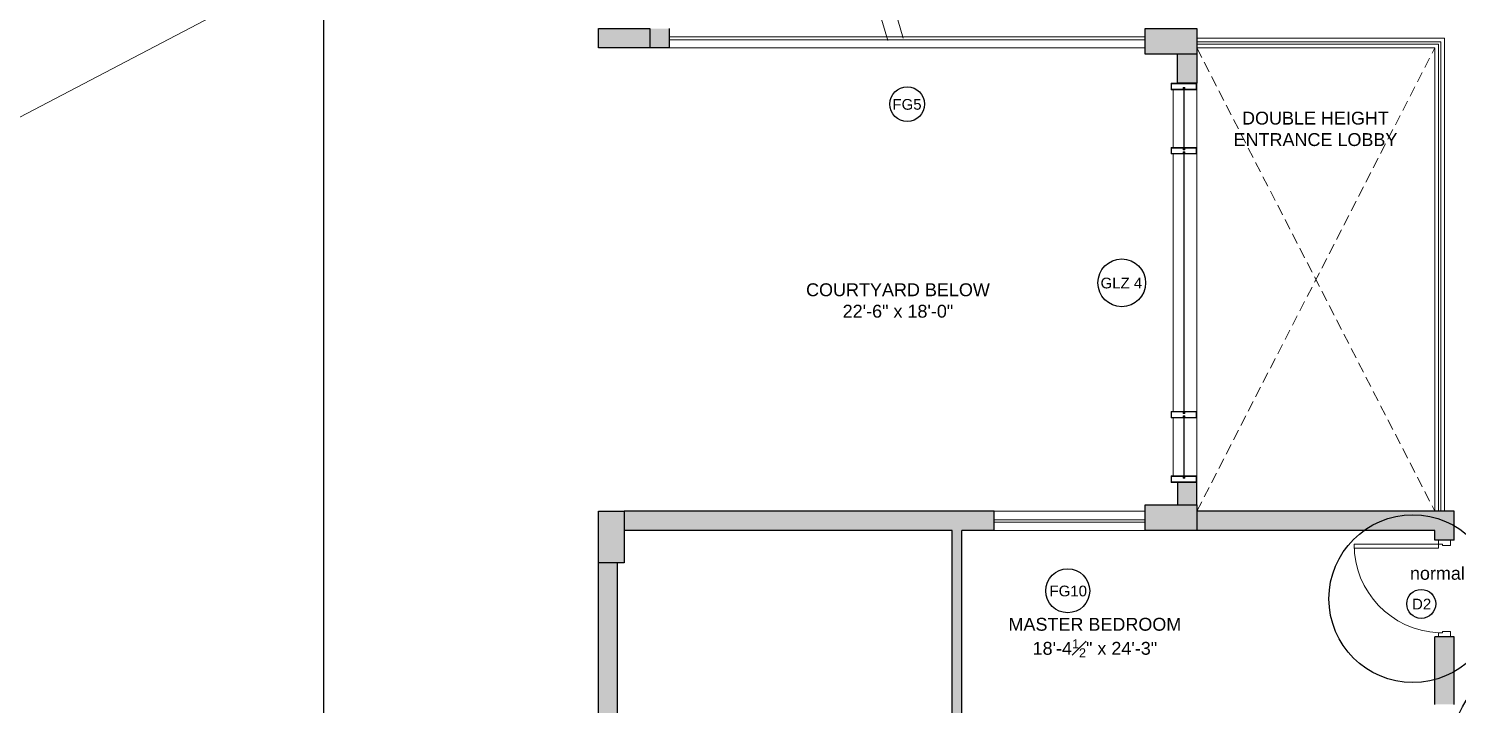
# Model space of a CAD drawing. Header units: inches. Extents: x 211391 to 214260, y -106888 to -102532.
# Drawn here: x 212864 to 213530, y -106433 to -106118 of the extents above; entities that cross this region are included whole.
import ezdxf

# ---------------------------------------------------------------- set-up
doc = ezdxf.new("R2010")
doc.units = ezdxf.units.IN
doc.header["$MEASUREMENT"] = 0
doc.linetypes.add('0226--P-00-GA 18.02.10$0$DASH', pattern=[0.35, 0.25, -0.1])
doc.linetypes.add('HIDDEN', pattern=[0.375, 0.25, -0.125])
doc.layers.get('0').update_dxf_attribs({"color": 4})
for name, color, linetype, lineweight in [('BEAM', 90, '0226--P-00-GA 18.02.10$0$DASH', 25), ('DIM', 1, 'Continuous', 9), ('DOOR', 2, 'Continuous', 9), ('GLASS', 4, 'Continuous', 18), ('HATCH', 251, 'Continuous', 13), ('HIDDEN', 8, 'Continuous', 13), ('m.s.', 250, 'Continuous', 13), ('STEPS', 2, 'Continuous', 18), ('TEXT', 3, 'Continuous', 9), ('WALL', 5, 'Continuous', 25), ('window', 1, 'Continuous', 18)]:
    doc.layers.add(name, color=color, linetype=linetype, lineweight=lineweight)
doc.layers.add('COLUMN', color=6, linetype='Continuous')
doc.layers.add('DOOR GLAZING NUMBER', color=1, linetype='Continuous', lineweight=5, plot=False)
doc.layers.get('BEAM').off()
doc.styles.add('STYLE1', font='arial.ttf', dxfattribs={"height": 8})
pattern_1 = [(45, (0, 0), (-0.08838834765, 0.08838834765), [])]
pattern_2 = [(45, (123, 0), (-0.08838834765, 0.08838834765), [])]

# ---------------------------------------------------------------- blocks, each defined once
blk = doc.blocks.new('*U5')
at = {"layer": 'DOOR'}
for points in [[(1.5, -4.54), (1.5, -3.04), (2, -3.04), (2, -0.04), (0, -0.04), (0, -4.54)], [(34.5, -4.54), (34.5, -3.04), (34, -3.04), (34, -0.04), (36, -0.04), (36, -4.54)]]:
    blk.add_lwpolyline(points, close=True, dxfattribs=at)
blk.add_lwpolyline([(34.5, -4.54, -0.400224), (1.5, -36.04), (1.5, -4.54), (3, -4.54), (3, -36.01)], format="xyb", dxfattribs=at)
blk = doc.blocks.new('79')
at = {"layer": 'COLUMN', "ltscale": 20, "true_color": 0xdd22ba}
h = blk.add_hatch(color=212, dxfattribs=at)
h.dxf.hatch_style = 1
h.paths.add_polyline_path([(213129.89, -104269.04), (213153.89, -104269.04), (213153.89, -104260.04), (213129.89, -104260.04)])
h = blk.add_hatch(color=212, dxfattribs=at)
h.dxf.hatch_style = 1
h.paths.add_polyline_path([(213384.89, -104272.04), (213408.89, -104272.04), (213408.89, -104260.04), (213384.89, -104260.04)])
h = blk.add_hatch(color=212, dxfattribs=at)
h.dxf.hatch_style = 1
h.paths.add_polyline_path([(213384.89, -104494.04), (213408.89, -104494.04), (213408.89, -104482.04), (213384.89, -104482.04)])
h = blk.add_hatch(color=212, dxfattribs=at)
h.dxf.hatch_style = 1
h.paths.add_polyline_path([(213129.89, -104485.04), (213129.89, -104509.04), (213141.89, -104509.04), (213141.89, -104485.04)])
at = {"layer": 'COLUMN', "ltscale": 20}
for points in [[(213153.89, -104269.04), (213129.89, -104269.04), (213129.89, -104260.04), (213153.89, -104260.04)], [(213408.89, -104272.04), (213384.89, -104272.04), (213384.89, -104260.04), (213408.89, -104260.04)], [(213408.89, -104494.04), (213384.89, -104494.04), (213384.89, -104482.04), (213408.89, -104482.04)], [(213129.89, -104509.04), (213129.89, -104485.04), (213141.89, -104485.04), (213141.89, -104509.04)]]:
    blk.add_lwpolyline(points, close=True, dxfattribs=at)
blk = doc.blocks.new('e57ik')
at = {"layer": 'm.s.', "ltscale": 15}
h = blk.add_hatch(dxfattribs=at)
h.set_pattern_fill('ANSI31', color=256)
h.set_pattern_definition([(45, (-434.42776, 41.17161), (-0.08838834765, 0.08838834765), [])])
h.paths.add_polyline_path([(210010.52, -105167.4), (210011.27, -105167.4), (210011.27, -105172.77), (210008.77, -105172.77), (210008.77, -105161.27), (210011.27, -105161.27), (210011.27, -105166.64), (210010.52, -105166.64)], flags=16)
h.paths.add_polyline_path([(210010.77, -105167.15), (210011.52, -105167.15), (210011.52, -105173.02), (210008.52, -105173.02), (210008.52, -105161.02), (210011.52, -105161.02), (210011.52, -105166.89), (210010.77, -105166.89)])
at = {"layer": 'm.s.', "ltscale": 2}
for points in [[(210010.77, -105167.15), (210011.52, -105167.15), (210011.52, -105173.02), (210008.52, -105173.02), (210008.52, -105161.02), (210011.52, -105161.02), (210011.52, -105166.89), (210010.77, -105166.89)], [(210010.52, -105167.4), (210011.27, -105167.4), (210011.27, -105172.77), (210008.77, -105172.77), (210008.77, -105161.27), (210011.27, -105161.27), (210011.27, -105166.64), (210010.52, -105166.64)]]:
    blk.add_lwpolyline(points, close=True, dxfattribs=at)
blk = doc.blocks.new('r678uol')
at = {"layer": 'm.s.', "ltscale": 15}
h = blk.add_hatch(dxfattribs=at)
h.set_pattern_fill('ANSI31', color=256)
h.set_pattern_definition(pattern_1)
h.paths.add_polyline_path([(210776.4, -105469.52), (210777.15, -105469.52), (210777.15, -105469.77), (210776.4, -105469.77), (210776.4, -105475.65), (210779.4, -105475.65), (210779.4, -105469.77), (210778.65, -105469.77), (210778.65, -105469.52), (210779.4, -105469.52), (210779.4, -105463.65), (210776.4, -105463.65)])
h.paths.add_polyline_path([(210776.65, -105469.52), (210777.15, -105469.52), (210777.15, -105469.77), (210776.65, -105469.77), (210776.65, -105475.4), (210779.15, -105475.4), (210779.15, -105470.02), (210778.4, -105470.02), (210778.4, -105469.27), (210779.15, -105469.27), (210779.15, -105463.9), (210776.65, -105463.9)])
h = blk.add_hatch(dxfattribs=at)
h.set_pattern_fill('ANSI31', color=256)
h.set_pattern_definition(pattern_2)
h.paths.add_polyline_path([(210899.4, -105469.52), (210900.15, -105469.52), (210900.15, -105469.77), (210899.4, -105469.77), (210899.4, -105475.65), (210902.4, -105475.65), (210902.4, -105469.77), (210901.65, -105469.77), (210901.65, -105469.52), (210902.4, -105469.52), (210902.4, -105463.65), (210899.4, -105463.65)])
h.paths.add_polyline_path([(210899.65, -105469.52), (210900.15, -105469.52), (210900.15, -105469.77), (210899.65, -105469.77), (210899.65, -105475.4), (210902.15, -105475.4), (210902.15, -105470.02), (210901.4, -105470.02), (210901.4, -105469.27), (210902.15, -105469.27), (210902.15, -105463.9), (210899.65, -105463.9)])
h = blk.add_hatch(dxfattribs=at)
h.set_pattern_fill('ANSI31', color=256)
h.set_pattern_definition(pattern_1)
h.paths.add_polyline_path([(210777.4, -105469.27), (210776.65, -105469.27), (210776.65, -105469.52), (210777.15, -105469.52), (210777.15, -105469.77), (210776.65, -105469.77), (210776.65, -105470.02), (210777.4, -105470.02)])
h = blk.add_hatch(dxfattribs=at)
h.set_pattern_fill('ANSI31', color=256)
h.set_pattern_definition(pattern_2)
h.paths.add_polyline_path([(210900.4, -105469.27), (210899.65, -105469.27), (210899.65, -105469.52), (210900.15, -105469.52), (210900.15, -105469.77), (210899.65, -105469.77), (210899.65, -105470.02), (210900.4, -105470.02)])
at = {"layer": 'GLASS', "ltscale": 15}
for p, q in [((210776.4, -105469.52), (210749.45, -105469.52)), ((210776.4, -105469.77), (210749.45, -105469.77)), ((210899.4, -105469.52), (210779.4, -105469.52)), ((210899.4, -105469.77), (210779.4, -105469.77)), ((210929.45, -105469.52), (210902.4, -105469.52)), ((210929.45, -105469.77), (210902.4, -105469.77))]:
    blk.add_line(p, q, dxfattribs=at)
at = {"layer": 'm.s.', "ltscale": 15}
for p, q in [((210749.45, -105463.65), (210776.4, -105463.65)), ((210779.4, -105463.65), (210899.4, -105463.65)), ((210902.4, -105463.65), (210929.34, -105463.65)), ((210776.4, -105474.65), (210749.45, -105474.65)), ((210899.4, -105474.65), (210779.4, -105474.65)), ((210929.34, -105474.65), (210902.4, -105474.65))]:
    blk.add_line(p, q, dxfattribs=at)
at = {"layer": 'm.s.', "ltscale": 2}
for points in [[(210776.4, -105469.52), (210776.4, -105463.65), (210779.4, -105463.65), (210779.4, -105469.52), (210778.65, -105469.52), (210778.65, -105469.77), (210779.4, -105469.77), (210779.4, -105475.65), (210776.4, -105475.65), (210776.4, -105469.77), (210777.15, -105469.77), (210777.15, -105469.52), (210776.4, -105469.52)], [(210899.4, -105469.52), (210899.4, -105463.65), (210902.4, -105463.65), (210902.4, -105469.52), (210901.65, -105469.52), (210901.65, -105469.77), (210902.4, -105469.77), (210902.4, -105475.65), (210899.4, -105475.65), (210899.4, -105469.77), (210900.15, -105469.77), (210900.15, -105469.52), (210899.4, -105469.52)]]:
    blk.add_lwpolyline(points, dxfattribs=at)
for points in [[(210776.65, -105469.27), (210776.65, -105463.9), (210779.15, -105463.9), (210779.15, -105469.27), (210778.4, -105469.27), (210778.4, -105470.02), (210779.15, -105470.02), (210779.15, -105475.4), (210776.65, -105475.4), (210776.65, -105470.02), (210777.4, -105470.02), (210777.4, -105469.27)], [(210899.65, -105469.27), (210899.65, -105463.9), (210902.15, -105463.9), (210902.15, -105469.27), (210901.4, -105469.27), (210901.4, -105470.02), (210902.15, -105470.02), (210902.15, -105475.4), (210899.65, -105475.4), (210899.65, -105470.02), (210900.4, -105470.02), (210900.4, -105469.27)]]:
    blk.add_lwpolyline(points, close=True, dxfattribs=at)
at = {"layer": 'DIM'}
blk.add_blockref('e57ik', (737.94, -302.63), dxfattribs=at)
at = {"layer": 'DIM', "xscale": -1}
blk.add_blockref('e57ik', (420940.97, -302.63), dxfattribs=at)

msp = doc.modelspace()

# ---------------------------------------------------------------- hatches: boundary and pattern name
at = {"layer": 'HATCH', "ltscale": 15}
h = msp.add_hatch(color=256, dxfattribs=at)
h.dxf.hatch_style = 1
h.paths.add_polyline_path([(213162.89, -106127.4), (213162.89, -106118.4), (213153.89, -106118.4), (213153.89, -106127.4)])
h = msp.add_hatch(color=256, dxfattribs=at)
h.dxf.hatch_style = 1
h.paths.add_polyline_path([(213408.89, -106130.4), (213399.89, -106130.4), (213399.89, -106143.9), (213408.89, -106143.9)])
h = msp.add_hatch(color=256, dxfattribs=at)
h.dxf.hatch_style = 1
h.paths.add_polyline_path([(213408.89, -106329.9), (213399.89, -106329.9), (213399.89, -106340.4), (213408.89, -106340.4)])
h = msp.add_hatch(color=256, dxfattribs=at)
h.dxf.hatch_style = 1
h.paths.add_polyline_path([(213294.89, -106532.4), (213299.39, -106532.4), (213299.39, -106352.4), (213314.39, -106352.4), (213314.39, -106343.4), (213141.89, -106343.4), (213141.89, -106352.4), (213294.89, -106352.4)])
h = msp.add_hatch(color=256, dxfattribs=at)
h.dxf.hatch_style = 1
h.paths.add_polyline_path([(213528.89, -106343.4), (213408.89, -106343.4), (213408.89, -106352.4), (213519.89, -106352.4), (213519.89, -106356.9), (213528.89, -106356.9)])
h = msp.add_hatch(color=256, dxfattribs=at)
h.dxf.hatch_style = 1
h.paths.add_polyline_path([(213138.89, -106367.4), (213129.89, -106367.4), (213129.89, -106580.4), (213138.89, -106580.4)])
h = msp.add_hatch(color=256, dxfattribs=at)
h.dxf.hatch_style = 1
h.paths.add_polyline_path([(213528.89, -106401.9), (213519.89, -106401.9), (213519.89, -106433.4), (213528.89, -106433.4)])

# ---------------------------------------------------------------- linework, layer by layer
at = {"ltscale": 15}
msp.add_lwpolyline([(213001.96, -105426.59), (214259.76, -105426.59), (214259.76, -106888.48), (213001.96, -106888.48)], close=True, dxfattribs=at)
at = {"layer": 'Defpoints'}
for centre, radius in [((213273.89, -106153.63), 8.1), ((213373.89, -106236.9), 11.12), ((213348.71, -106380.45), 10.24), ((213513.52, -106386.55), 6.76)]:
    msp.add_circle(centre, radius, dxfattribs=at)
at = {"layer": 'Defpoints', "ltscale": 15}
for centre, radius in [((213509.58, -106384.14), 39.09), ((213563.81, -106451.34), 35.31)]:
    msp.add_circle(centre, radius, dxfattribs=at)
at = {"layer": 'DOOR GLAZING NUMBER', "ltscale": 15}
msp.add_line((211468.75, -106888.48), (214259.76, -105426.59), dxfattribs=at)
at = {"layer": 'HIDDEN', "linetype": 'HIDDEN', "ltscale": 20}
for p, q in [((213408.89, -106343.4), (213519.89, -106127.4)), ((213408.89, -106127.4), (213519.89, -106343.4))]:
    msp.add_line(p, q, dxfattribs=at)
at = {"layer": 'STEPS', "ltscale": 20}
for points in [[(213245.45, -106057.9), (213254.94, -106090.3), (213262.77, -106090.74), (213249.95, -106094.79), (213256.47, -106095.51), (213264.79, -106123.93)], [(213252.99, -106057.9), (213262.18, -106089.27), (213270.02, -106089.72), (213257.19, -106093.76), (213263.71, -106094.49), (213272.03, -106122.9)]]:
    msp.add_lwpolyline(points, dxfattribs=at)
at = {"layer": 'WALL', "ltscale": 20}
for p, q in [((213162.89, -106118.4), (213162.89, -106127.4)), ((213162.89, -106127.4), (213153.89, -106127.4)), ((213314.39, -106343.4), (213141.89, -106343.4)), ((213314.39, -106352.4), (213314.39, -106343.4)), ((213528.89, -106343.4), (213408.89, -106343.4)), ((213528.89, -106356.9), (213528.89, -106343.4)), ((213294.89, -106352.4), (213141.89, -106352.4)), ((213294.89, -106532.4), (213294.89, -106352.4)), ((213314.39, -106352.4), (213299.39, -106352.4)), ((213299.39, -106532.4), (213299.39, -106352.4)), ((213519.89, -106352.4), (213408.89, -106352.4)), ((213519.89, -106356.9), (213519.89, -106352.4)), ((213528.89, -106356.9), (213519.89, -106356.9)), ((213129.89, -106580.4), (213129.89, -106367.4)), ((213138.89, -106580.4), (213138.89, -106367.4)), ((213519.89, -106433.4), (213519.89, -106401.9)), ((213528.89, -106401.9), (213519.89, -106401.9)), ((213528.89, -106433.4), (213528.89, -106401.9))]:
    msp.add_line(p, q, dxfattribs=at)
at = {"layer": 'WALL', "color": 1, "lineweight": 13, "ltscale": 20}
for p, q in [((213524.39, -106122.9), (213408.89, -106122.9)), ((213522.64, -106124.65), (213408.89, -106124.65)), ((213521.64, -106125.65), (213408.89, -106125.65)), ((213519.89, -106127.4), (213408.89, -106127.4)), ((213519.89, -106343.4), (213519.89, -106127.4)), ((213521.64, -106343.4), (213521.64, -106125.65)), ((213522.64, -106343.4), (213522.64, -106124.65)), ((213524.39, -106343.4), (213524.39, -106122.9))]:
    msp.add_line(p, q, dxfattribs=at)
at = {"layer": 'WALL'}
for p, q in [((213399.89, -106143.9), (213399.89, -106130.4)), ((213408.89, -106130.4), (213408.89, -106143.9)), ((213408.89, -106143.9), (213399.89, -106143.9)), ((213408.89, -106329.9), (213399.89, -106329.9)), ((213399.89, -106329.9), (213399.89, -106340.4)), ((213408.89, -106340.4), (213408.89, -106329.9))]:
    msp.add_line(p, q, dxfattribs=at)
at = {"layer": 'window', "ltscale": 20}
for p, q in [((213384.89, -106122.23), (213162.89, -106122.23)), ((213162.89, -106123.58), (213384.89, -106123.58)), ((213162.89, -106127.4), (213384.89, -106127.4)), ((213314.39, -106347.4), (213384.83, -106347.4)), ((213314.39, -106348.4), (213384.83, -106348.4))]:
    msp.add_line(p, q, dxfattribs=at)
for points in [[(213384.83, -106343.4), (213314.39, -106343.4)], [(213314.39, -106352.4), (213384.83, -106352.4)]]:
    msp.add_lwpolyline(points, dxfattribs=at)

# ---------------------------------------------------------------- block references
at = {"layer": 'BEAM'}
msp.add_blockref('79', (0, -1858.36), dxfattribs=at)
at = {"layer": 'DIM', "rotation": 270}
msp.add_blockref('r678uol', (318872.54, 104602.55), dxfattribs=at)
at = {"layer": 'DOOR', "ltscale": 5, "xscale": 1.25, "yscale": 1.25, "zscale": 1.25, "rotation": 270}
msp.add_blockref('*U5', (213527.25, -106356.9), dxfattribs=at)

# ---------------------------------------------------------------- texts
at = {"layer": 'Defpoints', "char_height": 5, "attachment_point": 3, "style": 'STYLE1'}
for s, width, heights, insert in [('\\A1;\\pxqc;FG5', 8.2379, [-5.17], (213277.91, -106151.23)), ('\\A1;\\pxqc;GLZ 4', 21.8376, [-5.17], (213384.65, -106234.5)), ('\\A1;\\pxqc;FG10', 8.2379, [-5.17], (213353.08, -106378.04)), ('\\A1;\\pxqc;D2', 8.2379, [-5.02], (213517.82, -106384.14))]:
    msp.add_mtext_dynamic_manual_height_columns(s, width=width, gutter_width=70, heights=heights, dxfattribs=dict(at, insert=insert))
at = {"layer": 'Defpoints', "ltscale": 15, "insert": (213581.61, -106369.3), "char_height": 6, "attachment_point": 3, "style": 'STYLE1'}
msp.add_mtext_dynamic_manual_height_columns('\\A1;\\pxqc;normal door ', width=101.9942, gutter_width=35, heights=[-6.1], dxfattribs=at)
at = {"layer": 'TEXT', "ltscale": 10, "char_height": 6, "attachment_point": 3, "style": 'STYLE1'}
for s, width, heights, insert in [('\\A1;\\pxqc;DOUBLE HEIGHT ENTRANCE LOBBY', 80.6746, [-16.32], (213504.55, -106157.14)), ('\\A1;\\pxqc;COURTYARD BELOW\\P22\'-6" x 18\'-0"', 101.9942, [-16.23], (213320.56, -106237.14)), ('\\A1;\\pxqc;MASTER BEDROOM\\P18\'-4{\\H0.7x;\\S1#2;}" x 24\'-3"', 101.9942, [-18.65], (213412.37, -106393.06))]:
    msp.add_mtext_dynamic_manual_height_columns(s, width=width, gutter_width=35, heights=heights, dxfattribs=dict(at, insert=insert))

doc.saveas('drawing.dxf')
